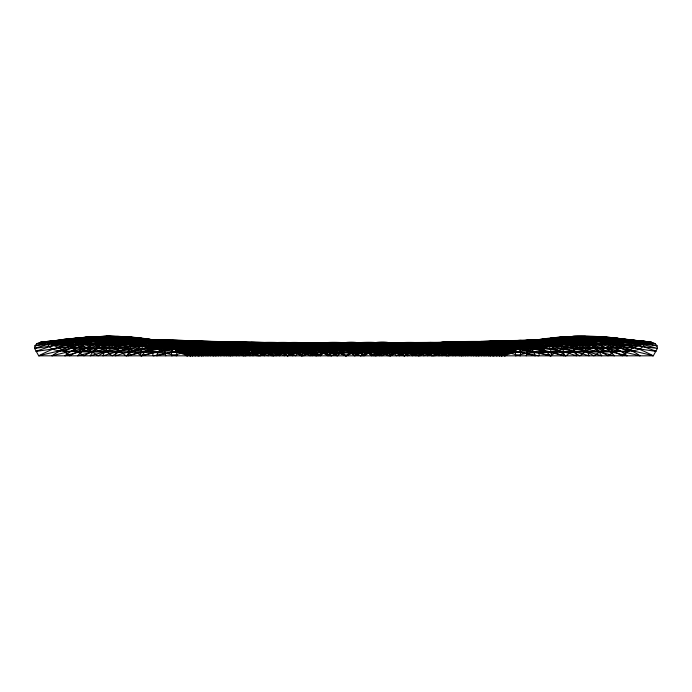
<?xml version="1.0" encoding="UTF-8"?>
<svg xmlns="http://www.w3.org/2000/svg" width="692" height="692" viewBox="0 0 692 692"><rect width="100%" height="100%" fill="white"/><g stroke="black" fill="none" stroke-linecap="round" stroke-linejoin="round"><path stroke-width="1.04" d="M148.244 339.322C130.044 338.068 113.488 347.237 98.143 355.818L80.782 344.486L71.311 340.265L67.418 339.365L48.907 342.808C83.706 341.303 118.548 341.883 153.365 341.718C171.945 340.741 192.134 341.891 206.13 355.818C182.584 346.848 157.966 339.833 132.812 337.532C110.426 336.71 89.034 345.343 69.684 355.818L63.924 351.467L133.703 350.861L164.618 345.801L190.56 343.69L222.608 344.651L228.178 349.477L232.763 355.818C207.816 344.555 180.223 342.54 153.33 340.153C138.045 339.677 125.027 348.733 112.234 355.818L106.101 351.406L94.294 344.417L80.315 338.622L77.002 338.094L64.2 339.305L61.847 340.031L60.844 341.329L61.597 342.998C78.577 351.977 99.501 347.038 118.047 348.716C141.211 349.728 165.717 346.225 187.523 355.818L188.094 343.734L188.734 342.09L191.174 340.905L275.148 342.834L428.253 342.739L554.206 339.781L565.978 339.011L575.052 337.03L596.149 336.9L617.42 338.25L651.336 342.168L655.16 343.665L657.063 345.844L657.4 348.413L653.291 355.818L38.709 355.818L34.6 348.413L34.937 345.844L36.84 343.665L40.664 342.168L86.785 337.125L107.874 336.182L129.663 337.039L187.324 344.374L208.128 349.053L226.673 355.818L218.395 346.986L215.869 345.308L211.735 344.08L147.076 340.481L109.924 339.72L71.311 340.265L40.664 342.168C69.044 339.028 97.589 336.727 126.152 337.255C150.233 338.336 172.87 347.315 195.109 355.818C174.868 340.974 149.567 338.198 125.226 337.584C94.925 336.035 64.244 337.419 34.937 345.844C94.493 337.679 156.003 333.293 213.214 355.818C206.259 350.481 199.936 343.12 191.174 340.905C167.092 339.045 142.569 341.926 118.721 337.687C90.323 334.253 61.683 339.66 34.6 348.413C97.416 339.201 163.554 332.125 224.277 355.818L215.342 345.135L212.288 342.185L210.489 341.45C178.302 341.199 146.176 346.087 115.486 355.818C120.624 332.229 151.808 341.779 168.39 340.741C203.102 341.338 237.806 342.246 272.527 342.523C328.648 342.471 384.778 342.817 440.908 342.324C486.441 340.179 532.883 340.992 576.514 355.818C569.672 329.738 534.553 343.396 515.877 340.905C481.078 342.004 444.013 338.76 412.233 355.818C410.659 348.829 405.14 341.865 397.303 342.566C382.122 342.332 366.258 345.81 354.442 355.818L346 349.175L341.225 346.692L330.205 343.448L324.02 342.713L260.088 342.748L159.921 341.537L150.553 341.07L116.42 336.537L106.585 336.295L85.194 337.419L73.3 338.993L73.447 340.17L75.246 341.58L78.871 343.007L91.898 344.988L164.921 346.83L198.959 351.363L239.518 352.289L395.625 352.565L480.438 351.899L493.041 351.363L527.079 346.83L600.102 344.988L613.129 343.007L618.553 340.17L655.16 343.665C620.767 336.554 585.311 337.774 550.434 339.305C521.586 341.329 492.099 344.14 465.327 355.818L473.605 346.986L476.131 345.308L480.265 344.08L544.924 340.481L582.076 339.72L620.689 340.265L651.336 342.168C622.956 339.028 594.411 336.727 565.848 337.255C541.767 338.336 519.13 347.315 496.891 355.818C514.13 342.972 535.297 339.651 556.074 337.86C589.8 333.778 624.262 337.48 657.063 345.844C597.507 337.679 535.997 333.293 478.786 355.818L491.718 345.369L496.908 342.142L500.826 340.905L554.206 339.781L579.541 340.992L607.515 344.183L656.051 351.389C598.692 327.281 533.359 335.049 476.373 355.818C487.419 340.905 506.769 342.004 523.213 343.786C559.828 348.145 596.66 347.808 633.474 347.756L643.093 342.808L647.357 341.891C632.376 336.632 619.349 347.695 608.043 355.818C589.8 345.723 569.499 336.39 548.099 338.639C525.349 342.03 502.695 347.194 481.321 355.818C493.941 341.294 513.845 341.424 531.439 342.869C567.094 344.832 602.793 344.183 638.474 344.815C588.373 329.02 533.921 336.736 485.871 355.818C499.866 341.891 520.055 340.741 538.635 341.718C573.452 341.883 608.294 341.303 643.093 342.808L624.582 339.365L605.215 337.125L573.149 336.373L536.629 344.806L517.054 346.389L431.721 348.318L247.381 348.214L164.618 345.801L147.5 343.362L121.593 336.796L107.874 336.182L86.785 337.125L64.2 339.305L36.84 343.665C70.229 340.438 103.809 336.52 137.379 338.993C158.667 342.09 179.107 349.27 199.521 355.818C185.551 347.09 170.267 337.67 152.975 340.075C113.583 338.007 74.771 346.173 35.949 351.389C59.659 342.627 84.787 335.905 110.218 336.468C145.995 337.16 182.212 342.696 215.627 355.818C204.581 340.905 185.231 342.004 168.787 343.786C132.172 348.145 95.34 347.808 58.526 347.756L48.907 342.808L44.643 341.891C103.212 335.966 165.172 334.227 220.956 355.818C216.077 350.342 210.204 344.201 202.427 343.682C186.001 343.959 169.549 342.791 153.33 340.153C123.202 333.501 91.43 337.454 63.924 351.467L58.526 347.756L75.783 341.986L92.953 338.232L110.218 336.468L118.851 336.373L129.663 337.039L160.561 342.869L178 344.426L232.832 346.32L282.068 346.744L333.094 346.675L346 344.875L498.673 345.386L525.34 344.953L530.548 344.348L547.865 339.737L565.762 336.918L574.905 336.295L595.319 336.511L618.7 338.993L631.156 341.329L657.4 348.413L599.082 341.476L572.881 339.677L554.327 339.426L537.277 340.473L515.505 343.293L495.187 347.618L360.48 346.701L356.069 344.78L346 342.704L305.994 342.557L290.432 343.812L272.994 347.107L243.48 355.818L236.508 349.14L230.626 341.926C196.026 341.294 161.15 345.498 128.072 355.818C127.415 341.986 143.78 337.748 154.723 340.473C180.456 341.545 206.121 346.977 230.298 355.818L220.783 341.692L210.489 341.45L210.048 343.353L210.783 348.335L211.562 351.899L213.447 355.818C249.959 345.213 294.913 331.857 329.055 355.818L336.788 349.183L341.225 346.692L351.216 343.448L356.968 342.696L431.912 342.748L532.079 341.545L541.447 341.07L575.58 336.537L585.415 336.295L585.536 336.753C609.176 338.051 632.367 344.798 653.291 355.818C590.933 339.737 523.143 331.26 461.702 355.818L471.425 341.762C502.677 342.428 534.06 346.329 563.928 355.818C564.56 340.888 546.334 337.955 535.072 340.057C505.835 341 475.958 344.348 448.788 355.818L451.807 345.048L451.271 342.151C432.301 342.8 412.804 345.965 396.282 355.818C389.916 339.85 370.748 342.22 356.968 342.696C339.703 344.054 314.298 336.494 303.909 355.818C285.459 344.175 262.96 341.848 241.612 342.376C211.735 343.587 182.558 350.948 153.2 355.818C150.657 348.163 155.786 338.379 164.774 340.213C191.39 341.848 218.49 345.273 243.212 355.818L240.193 345.048L240.73 342.151C259.699 342.8 279.196 345.965 295.718 355.818C304.904 334.79 332.999 343.561 346 355.818C368.006 344.642 392.407 343.154 416.662 345.126C441.712 345.455 466.754 344.175 491.796 344.132C533.783 342.644 575.225 332.705 617.42 338.25L618.7 338.993L618.553 340.17L581.877 338.25L554.621 338.993L546.862 340.17L528.472 344.702L492.479 355.818C503.352 349.356 514.381 341.813 527.226 340.213C565.416 339.115 603.173 346.926 640.109 355.818C598.061 327.8 542.978 335.075 499.486 355.818C511.327 349.105 523.602 342.54 537.139 340.109M187.523 355.818C208.041 347.159 230.462 343.985 252.554 342.592L272.994 355.818C290.977 349.304 309.558 343.258 328.821 342.531C345.031 343.422 360.247 349.858 375.133 355.818C387.598 350.463 416.973 329.366 419.957 355.818C438.962 346.138 460.414 342.661 481.511 341.45L481.952 343.362L481.217 348.335L480.438 351.899L478.553 355.818C442.041 345.213 397.087 331.857 362.945 355.818C350.42 340.55 323.527 337.575 312.204 355.818C294.377 343.587 271.999 342.125 251.092 342.324L250.037 342.67C247.511 346.528 249.751 351.597 250.072 355.818C186.987 330.473 116.074 339.59 51.891 355.818C81.128 336.07 118.86 333.847 152.482 341.502L222.608 344.651L283.772 345.239L299.247 347.375L306.297 349.477L318.977 355.818C329.651 341.052 352.851 342.479 364.078 355.818C375.28 349.123 402.588 335.43 407.597 355.818C423.937 347.765 442.309 344.971 460.37 344.702L456.365 349.598L452.793 355.818C472.169 347.479 493.145 343.474 514.156 342.402C522.884 342.133 532.866 346.9 535.288 355.818C510.826 349.434 485.749 344.529 460.37 344.702L454.756 350.273L447.101 355.818C429.654 350.541 411.801 345.922 393.506 345.04C382.027 346.173 371.587 351.536 361.051 355.818L333.094 346.675L318.311 350.498L301.781 355.818C292.95 352.436 266.965 333.829 268.237 355.818C228.057 336.935 182.749 345.455 141.549 355.818C127.838 347.159 112.96 338.656 96.681 336.511L95.851 336.9L96.309 337.627C125.944 345.758 157.741 339.426 188.094 343.734C242.797 348.534 297.785 346.83 352.626 347.341C406.654 347.073 460.803 348.05 514.666 342.972C541.473 339.781 569.628 345.343 595.691 337.627L596.149 336.9L595.319 336.511C579.04 338.656 564.162 347.159 550.451 355.818L519.398 349.027L506.025 346.787L481.649 344.547L429.767 345.282L264.024 345.118L200.204 344.132L187.956 344.884L161.037 348.578L126.16 355.818C114.119 347.445 100.262 337.93 85.194 337.419L84.839 338.163L85.92 339.21L88.585 340.377L98.878 342.341L114.664 343.275L165.604 344.331L210.783 348.335L263.583 349.503L359.736 349.763L442.032 349.356L481.217 348.335L526.404 344.331L577.336 343.275L593.122 342.341L603.415 340.377L606.08 339.21L607.161 338.163L606.806 337.419C591.738 337.93 577.881 347.445 565.84 355.818L530.963 348.578L504.044 344.884L491.796 344.132L460.128 345.187L413.6 345.637L266.455 345.611L210.351 344.547L209.598 345.715L209.65 347.531L210.662 349.918L216.008 355.818C259.794 340.775 306.348 345.827 351.752 344.919C393.324 345.637 435.951 341.779 475.992 355.818L481.338 349.918L482.35 347.531L482.402 345.715L481.649 344.547C459.453 343.872 436.245 346.225 415.797 355.818C414.101 334.297 383.195 350.732 373.023 355.818L365.999 349.348L361.752 347.142L351.752 344.919L346 345.645L251.3 346.078L160.821 343.708L135.926 337.86L117.095 336.295L106.585 336.295L106.464 336.753C82.824 338.051 59.633 344.798 38.709 355.818C103.013 339.616 173.303 330.854 236.612 355.818L230.626 341.926C250.245 342.825 270.347 346.052 287.664 355.818C297.551 329.6 329.297 349.399 346 355.818C358.837 350.221 371.812 343.561 386.015 342.557C407.45 343.145 428.348 348.915 448.52 355.818L455.492 349.14L461.054 342.09L471.425 341.762L468.648 348.829L463.441 355.818C442.084 348.707 419.923 343.042 397.303 342.566C384.147 343.682 372.365 350.463 360.558 355.818C346.692 350.04 332.592 343.466 317.377 342.54C297.05 343.215 277.328 349.114 258.272 355.818L241.612 342.376L230.946 342.09L210.048 343.353L187.783 346.225L164.722 349.867L140.64 355.818C141.289 324.332 182.316 347.834 195.922 355.818C167.109 345.818 137.5 334.919 106.464 336.753L113.981 339.037L125.399 340.135L168.433 341.147L232.746 344.365L346 345.377L459.254 344.365L523.567 341.147L566.601 340.135L578.019 339.037L585.536 336.753C559.837 334.694 535.037 342.912 509.442 342.998C480.603 344.452 450.535 343.137 423.763 355.818C425.035 333.829 399.05 352.436 390.219 355.818L366.059 348.37L352.228 345.481L346 344.875L193.327 345.386L166.66 344.953L161.452 344.348L144.135 339.737L135.26 338.068L116.42 336.537C145.925 336.935 174.652 345.325 201.995 355.818C190.257 347.202 175.604 338.89 160.561 342.869C124.906 344.832 89.207 344.183 53.526 344.815L62.401 342.315L80.315 338.622L98.636 336.554L110.218 336.468L141.384 346.173L150.285 347.782L172.602 349.027L264.093 350.455L481.338 349.918L519.398 349.027L541.715 347.782L550.616 346.173L581.782 336.468L590.432 337.09L607.645 339.867L624.815 344.607L633.474 347.756L622.316 355.818C602.966 345.343 581.574 336.71 559.188 337.532C535.34 339.651 512.348 347.574 490.005 355.818C503.629 344.46 521.18 340.075 538.67 340.153C553.955 339.677 566.973 348.733 579.766 355.818L585.899 351.406L597.706 344.417L611.685 338.622L614.998 338.094L641.121 341.13L643.785 342.627L644.321 344.529L642.738 346.735L639.572 349.27L632.626 350.974L611.097 351.865L539.25 352.427L527.096 353.119L515.471 355.818L515.35 345.083L513.542 341.563L510.03 340.654L499.044 341.251L478.328 343.414L459.427 347.099L442.508 352.479L434.827 355.818C434.714 351.484 436.28 343.362 430.303 342.445C412.752 342.652 394.578 345.827 379.796 355.818C366.526 336.874 334.513 338.431 320.595 355.818C283.876 331.926 236.906 344.945 198.007 355.818L198.959 351.363L199.253 342.722L200.689 341.165C225.038 341.632 250.063 344.685 272.043 355.818C275.027 329.366 304.402 350.463 316.867 355.818C331.753 349.858 346.969 343.422 363.179 342.531C382.442 343.258 401.023 349.304 419.006 355.818C429.127 350.42 437.43 338.881 450.388 342.376C480.265 343.595 509.442 350.939 538.8 355.818C541.352 348.163 536.213 338.379 527.226 340.213M369.874 344.927C351.155 343.327 333.31 350.014 315.863 355.818C305.276 351.7 278.729 333.925 276.203 355.818C259.137 347.834 240.193 344.85 221.483 344.426L220.921 344.901C199.166 345.939 177.749 350.342 156.712 355.818C159.134 346.9 169.116 342.133 177.844 342.402C198.855 343.474 219.831 347.479 239.207 355.818L235.635 349.598L231.993 344.91L220.921 344.901C221.855 349.858 227.028 352.669 230.505 355.818C252.528 349.157 275.373 344.287 298.494 345.048C314.817 344.668 333.103 343.933 346 355.818C371.016 335.629 405.391 348.145 432.794 355.818L449.869 344.91C473.743 345.031 497.375 349.529 520.323 355.818L520.687 352.228C517.599 341.312 503.759 342.229 495.005 343.613C478.198 345.317 461.564 349.192 446.003 355.818L450.094 345.974L449.869 344.91C432.491 345.014 414.742 347.678 399.197 355.818C394.95 341.874 378.835 345.715 367.945 345.715C354.062 345.23 337.705 343.682 327.922 355.818C316.72 349.123 289.412 335.43 284.403 355.818C268.063 347.765 249.691 344.971 231.63 344.702L237.244 350.273L244.899 355.818C262.346 350.541 280.199 345.922 298.494 345.048C309.973 346.173 320.413 351.536 330.949 355.818C343.682 351.467 356.337 346.043 369.874 344.927C386.568 345.939 402.718 350.757 418.556 355.818C425.372 352.254 431.704 347.453 439.057 345.048C461.616 345.325 483.872 349.858 505.549 355.818C509.935 350.36 504.987 342.704 498.378 343.258C478.034 344.019 457.654 347.773 438.884 355.818L440.743 347.6L440.164 345.221C423.175 344.651 405.624 347.488 390.608 355.818C387.572 349.728 381.43 345.498 374.614 345.014M526.214 355.818C528.878 350.014 527.261 339.167 518.853 340.412C492.721 341.909 466.027 344.927 441.928 355.818C442.249 351.597 444.489 346.528 441.963 342.67C423.452 342.151 404.059 345.913 388.091 355.818C377.711 336.182 350.386 342.004 337.558 355.818C305.899 331.702 262.822 345.55 228.559 355.818L223.352 348.829L220.783 341.692C241.041 342.8 261.697 346.147 279.767 355.818C286.306 329.444 316.91 349.962 331.442 355.818C345.308 350.04 359.416 343.466 374.623 342.54C394.95 343.215 414.672 349.114 433.728 355.818L450.388 342.376L461.054 342.09L481.952 343.362L504.226 346.225L527.278 349.858L551.36 355.818C550.711 324.332 509.684 347.834 496.077 355.818C521.872 346.917 547.952 337.272 575.58 336.537L562.337 337.039L531.439 342.869L504.044 344.884L447.118 346.519L350.775 346.692M334.037 344.893C324.851 344.123 315.085 347.721 310.12 355.818C276.696 336.987 236.232 346.666 201.355 355.818L198.803 352.583L197.618 349.642L197.601 347.176L198.535 345.317L200.204 344.132L202.427 343.682L213.62 344.331L234.095 347.384L243.446 349.694L260.538 355.818L260.322 347.626L262.233 345.282C271.532 345.446 279.386 352.167 287.638 355.818C302.733 350.861 318.095 345.974 334.037 344.893C348.604 345.983 362.331 351.458 376.137 355.818L392.554 348.379L405.157 345.1L413.6 345.637L431.721 348.318L461.495 355.818C464.972 352.669 470.145 349.858 471.079 344.901L469.392 344.651L465.95 347.202L459.237 355.818C478.717 347.254 499.883 343.517 520.989 341.865C532.641 340.732 542.961 347.514 550.451 355.818M141.549 355.818C152.889 341.087 168.243 341.632 185.404 342.869C206.147 343.647 226.864 347.678 245.997 355.818L241.906 345.974L242.131 344.91C259.509 345.014 277.258 347.678 292.803 355.818C300.207 337.151 325.214 347.038 336.935 355.818C348.517 343.993 371.976 339.677 381.872 355.818C415.304 336.987 455.768 346.666 490.645 355.818L493.197 352.583L494.382 349.633L494.399 347.176L493.465 345.317L491.796 344.132L489.573 343.682L478.38 344.331L457.905 347.384L448.554 349.694L431.462 355.818L431.678 347.626L429.767 345.282C420.468 345.446 412.614 352.167 404.362 355.818C389.267 350.861 373.905 345.974 357.963 344.893M154.861 340.109C168.398 342.54 180.673 349.105 192.514 355.818L168.26 346.493L152.482 341.502L192.956 355.818C177.576 347.384 161.236 339.582 143.27 339.737C129.075 338.639 108.419 339.85 102.883 355.818C134.568 346.268 167.499 340.196 200.689 341.165C208.119 343.569 212.894 350.801 218.577 355.818C194.478 347.834 169.488 341.303 144.083 339.971C121.576 337.03 93.705 337.376 77.565 355.818C111.611 346.9 146.548 339.106 181.979 340.654C192.082 342.696 199.971 350.135 208.231 355.818C163.061 342.687 106.118 323.086 64.797 355.818C108.713 343.794 154.29 337.359 199.798 341.588C246.438 344.045 293.148 343.872 339.841 343.898C387.191 343.751 434.576 344.313 481.9 342.047C522.373 338.059 562.951 344.244 601.755 355.818C592.482 339.936 570.822 338.25 554.327 339.426C535.288 339.262 517.806 347.574 501.138 355.818L521.993 347.09L534.951 342.67L547.917 339.971L562.423 338.379L565.762 336.918C543.142 337.341 521.863 345.766 501.908 355.818L516.353 349.529L531.456 343.985L523.74 346.493L501.285 355.818C513.576 350.602 525.704 340.905 539.518 341.502L499.044 355.818C514.424 347.384 530.764 339.582 548.73 339.737C562.925 338.639 583.581 339.85 589.117 355.818C557.441 346.268 524.501 340.196 491.311 341.165C483.881 343.569 479.106 350.801 473.423 355.818C497.522 347.834 522.512 341.303 547.917 339.971C570.424 337.03 598.295 337.376 614.435 355.818C580.389 346.9 545.452 339.106 510.03 340.654C499.918 342.696 492.029 350.135 483.769 355.818C528.939 342.687 585.882 323.086 627.203 355.818C591.79 347.029 555.564 339.037 518.853 340.412C507.374 342.246 497.911 349.745 488.344 355.818L515.843 347.41L556.74 338.068L547.718 339.435L531.456 343.985L527.408 343.561L450.094 345.974L378.835 345.792L365.999 349.348L355.065 355.818C332.169 335.283 299.056 348.508 273.444 355.818C266.628 352.254 260.296 347.453 252.943 345.048C230.384 345.325 208.128 349.858 186.451 355.818C182.065 350.36 187.013 342.704 193.622 343.258C213.966 344.019 234.346 347.773 253.116 355.818L251.257 347.6L251.836 345.221C268.825 344.651 286.376 347.488 301.392 355.818C304.428 349.728 310.57 345.498 317.386 345.014M126.16 355.818C137.578 347.99 150.311 339.236 164.912 341.277C177.187 342.834 188.146 349.131 198.31 355.818C174.972 347.41 151.332 337.739 126.238 336.918L126.152 337.255C152.292 341.286 178.562 346.753 203.656 355.818C194.089 349.745 184.626 342.246 173.147 340.412C145.156 342.549 117.303 348.007 90.245 355.818C99.518 339.936 121.178 338.25 137.673 339.426C156.712 339.262 174.194 347.574 190.862 355.818L168.26 346.493L160.544 343.985L190.715 355.818C173.969 347.003 156.202 338.128 136.8 338.302C117.83 338.449 100.254 346.891 83.957 355.818C73.715 349.503 61.112 336.001 48.215 342.627L47.679 344.529L49.262 346.735L52.428 349.27L59.374 350.974L80.903 351.865L152.75 352.427L164.904 353.128L176.78 355.818L176.659 345.083L178.458 341.563L181.979 340.654L192.964 341.243L213.672 343.414L232.573 347.099L249.492 352.479L257.173 355.818C253.22 328.985 277.838 351.251 287.656 355.818C304.601 349.477 322.065 343.301 340.317 342.531C357.513 343.396 373.836 349.659 389.726 355.818C399.396 351.052 408.574 344.071 419.473 342.523C444.878 342.566 469.825 348.439 493.993 355.818L493.041 351.363L492.747 342.722L491.311 341.165L480.776 341.519L476.658 345.135L467.723 355.818C486.891 348.759 506.976 344.616 527.088 341.277C541.689 339.236 554.422 347.99 565.84 355.818M523.61 340.741C500.446 343.197 477.065 346.969 455.388 355.818L461.374 341.935C441.755 342.825 421.653 346.052 404.336 355.818C395.703 332.013 359.823 343.76 346 355.818C334.34 351.527 322.792 346.087 310.267 344.979C292.803 345.931 275.823 350.662 259.206 355.818L242.131 344.91C218.257 345.031 194.625 349.529 171.677 355.818L171.313 352.228C178.623 334.937 201.597 345.507 210.679 355.818L191.926 349.149L171.746 343.829L150.917 339.668L144.135 339.737L157.049 342.67L190.058 343.509L423.409 343.647L526.742 343.094L537.606 342.28L547.865 339.737L546.472 339.314L520.782 346.225L493.69 355.818C511.206 341.978 533.688 339.564 555.2 338.302C580.268 334.495 605.535 340.499 628.077 351.467C545.979 350.446 463.925 354.01 381.802 352.981C299.108 352.488 216.345 354.269 133.703 350.861M165.786 355.818C164.16 351.147 163.762 344.218 168.433 341.147C200.844 340.109 234.752 341.563 264.5 355.818C263.816 329.427 291.609 350.792 302.274 355.818C318.164 349.659 334.487 343.396 351.683 342.531C369.935 343.301 387.399 349.477 404.344 355.818C412.934 351.398 420.658 344.391 430.303 342.445C455.466 342.774 481.087 346.19 504.477 355.818C529.916 345.239 558.306 350.074 585.147 348.656C600.025 347.254 617.039 350.982 630.403 342.998L631.156 341.329L630.153 340.031C616.451 337.411 604.713 349.166 593.857 355.818C578.512 347.237 561.956 338.068 543.756 339.322M489.728 349.062C385.063 350.351 280.234 348.967 175.647 349.529C289.083 349.46 402.917 349.477 516.353 349.529L489.728 349.062L471.044 355.818C475.923 350.342 481.796 344.201 489.573 343.682C512.668 343.249 535.686 346.363 558.297 350.861M495.187 347.618L519.381 347.315L523.74 346.493C405.313 347.817 286.687 347.791 168.26 346.493L172.619 347.315L196.813 347.618L358.906 346.675M276.852 352.479L312.87 352.297M331.702 352.228L184.634 352.816L157.049 342.67L137.379 338.993L135.26 338.068C154.619 338.898 172.775 347.609 190.092 355.818L182.982 352.548L268.375 352.505M315.085 352.263L341.208 352.211M335.94 344.78L356.069 344.78M332.74 352.228L359.26 352.228M350.792 352.211L368.127 352.245L371.405 355.818C385.245 345.792 402.692 342.557 419.473 342.523C426.22 342.479 427.215 350.688 427.5 355.818C450.656 344.72 476.823 341.147 502.236 341.173L503.914 343.734L504.477 355.818M423.625 352.505L509.018 352.548L360.298 352.228M369.753 352.254L415.148 352.479M322.126 344.927L333.094 346.675M360.48 346.701L368.127 352.245"/></g></svg>
